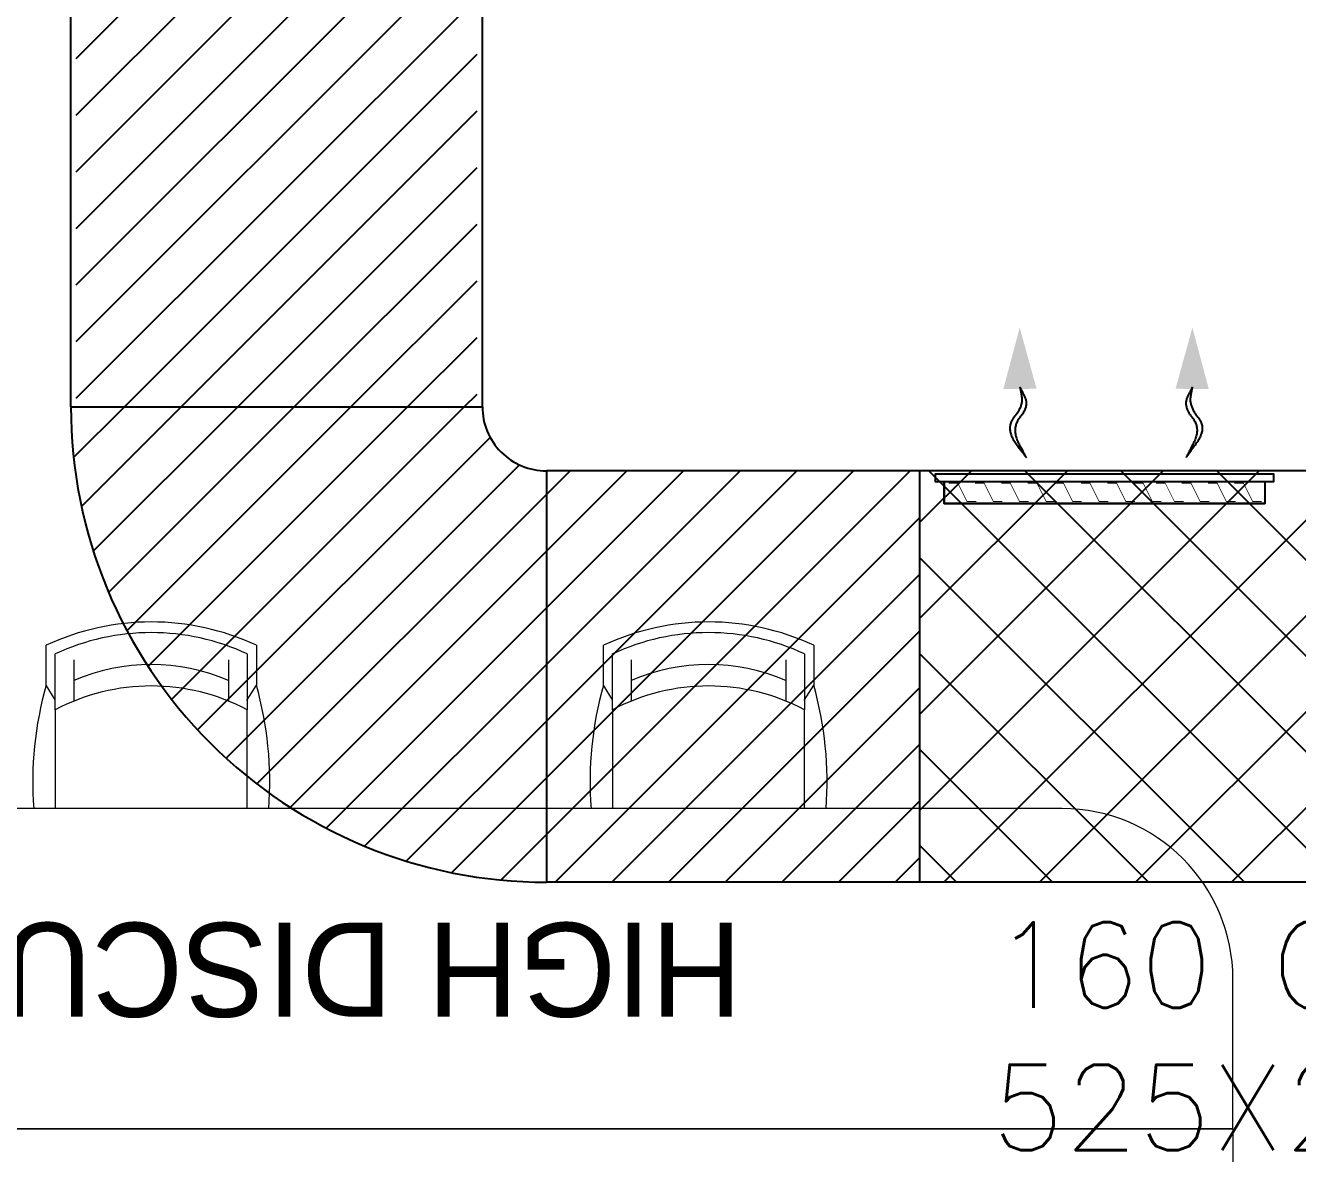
# Model space of a CAD drawing. Header units: millimetres. Extents: x -81374 to 485233, y -39075 to 157313.
# Drawn here: x 28821 to 31798, y 19865 to 22506 of the extents above; entities that cross this region are included whole.
import ezdxf
from ezdxf.enums import TextEntityAlignment as Align

# ---------------------------------------------------------------- set-up
doc = ezdxf.new("R2010")
doc.units = ezdxf.units.MM
doc.layers.add('G-IMPT', color=8, linetype='Continuous', lineweight=5)
doc.layers.add('M HVAC GRILLE', color=6, linetype='Continuous', lineweight=13)
for name, color, linetype in [('Hatch 01_UC', 7, 'Continuous'), ('M-HVAC ELLIPTICAL DUCT', 6, 'Continuous'), ('M-HVAC-GRIL', 6, 'Continuous'), ('M-HVAC-INSULATION', 8, 'Continuous'), ('M-HVAC-SUPP', 4, 'Continuous'), ('M-HVAC-TEXT', 7, 'Continuous')]:
    doc.layers.add(name, color=color, linetype=linetype)
doc.styles.add('Herbalife_Third Floor - Furniture Layout - 210201$0$CG', font='GOTHIC.TTF')
doc.styles.add('R', font='romans.shx')
doc.styles.get("Standard").update_dxf_attribs({"font": 'arial.ttf'})
pattern_1 = [(44.99999999999996, (496839.3968402171, -83091.06747571085), (-66.29126073623881, 66.29126073623885), [])]

# ---------------------------------------------------------------- blocks, each defined once
blk = doc.blocks.new('floor plan 1')
at = {"layer": 'G-IMPT', "color": 8, "ltscale": 500}
for p, q in [((26523.80500821357, -58998.38233666366), (26523.80500821357, -58774.57281285414)), ((26523.80500821357, -58998.38233666366), (31429.22167488009, -58998.38233666366)), ((26523.80500821357, -58998.38233666366), (26523.80500821357, -59348.38233666366)), ((30633.57682733416, -58998.38233666366), (26523.80500821357, -58998.38233666366)), ((26923.80500821357, -59748.38233666366), (31029.22167488009, -59748.38233666366)), ((27526.03263744277, -59748.38233666366), (27526.03263744166, -59979.48958326072)), ((27975.69805276093, -59979.48958326282), (27975.69805276203, -59748.38233666366)), ((28830.38271709853, -59748.38233666366), (28830.38271709743, -59979.48958326072)), ((29280.04813241669, -59979.48958326282), (29280.0481324178, -59748.38233666366)), ((27526.03263744096, -60110.22890185855), (27526.03263744155, -59979.48958326072)), ((27975.69805276104, -59979.48958326258), (27975.69805276052, -60110.22890186065)), ((28830.38271709673, -60110.22890185855), (28830.38271709731, -59979.48958326072)), ((29280.04813241681, -59979.48958326258), (29280.04813241628, -60110.22890186065)), ((27526.03263744143, -60003.15068427158), (27504.87191201469, -60037.3571931211)), ((27526.03263744143, -60001.43731122824), (27526.03263744155, -60003.15068427182)), ((27975.69805276093, -60001.43731123034), (27975.69805276093, -60003.15068427391)), ((27975.69805276093, -60003.15068427391), (27996.85877818755, -60037.35719312343)), ((28830.38271709719, -60003.15068427158), (28809.22199167045, -60037.3571931211)), ((28830.38271709719, -60001.43731122824), (28830.38271709731, -60003.15068427182)), ((29280.04813241669, -60001.43731123034), (29280.04813241669, -60003.15068427391)), ((29280.04813241669, -60003.15068427391), (29301.20885784332, -60037.35719312343)), ((27504.87191201428, -60130.50793043977), (27504.87191201445, -60037.3571931211)), ((27996.85877818761, -60037.35719312319), (27996.85877818703, -60130.50793044187)), ((28809.22199167004, -60130.50793043977), (28809.22199167022, -60037.3571931211)), ((29301.20885784338, -60037.35719312319), (29301.20885784279, -60130.50793044187))]:
    blk.add_line(p, q, dxfattribs=at)
at = {"layer": 'G-IMPT', "color": 8, "ltscale": 500, "extrusion": (0, 0, -1)}
for p, q in [((27569.81470950328, -60096.34715705259), (27569.81470950368, -59999.90113451389)), ((27931.91598069844, -60096.34715705399), (27931.91598069873, -59999.90113451552)), ((28874.16478915904, -60096.34715705259), (28874.16478915945, -59999.90113451389)), ((29236.2660603542, -60096.34715705399), (29236.26606035449, -59999.90113451552))]:
    blk.add_line(p, q, dxfattribs=at)
at = {"layer": 'G-IMPT', "color": 8, "ltscale": 500}
blk.add_arc((26923.80500821357, -59348.38233666366), 400, 180, 270, dxfattribs=at)
for centre, major_axis, ratio, start_param, end_param in [((28312.00873486862, -59809.99368555133), (0.01156657579015718, 838.5487572424591), 0.999999997673739, 1.497270070125602, 1.845386574610004), ((27189.72195533775, -59809.99368555133), (0.004825838849081782, 838.5487573087386), 0.9999999976732102, 4.437818281122615, 4.785934785606683), ((29616.35881452438, -59809.99368555133), (0.01156657579015718, 838.5487572424591), 0.999999997673739, 1.497270070125602, 1.845386574610004), ((28494.07203499351, -59809.99368555133), (0.004825838849081782, 838.5487573087386), 0.9999999976732102, 4.437818281122615, 4.785934785606683), ((27750.86534510345, -59554.39248440728), (0.006878932851573915, 480.8921813419182), 0.9999999976728775, 2.655109649769363, 3.62810426644471), ((29055.21542475921, -59554.39248440728), (0.006878932851573915, 480.8921813419182), 0.9999999976728775, 2.655109649769363, 3.62810426644471), ((27750.86534510304, -59629.33672046835), (0.004504711896660346, -455.9107693485367), 0.9999999976728621, -0.4083849853905936, 0.4083652240155147), ((29055.2154247588, -59629.33672046835), (0.004504711896660346, -455.9107693485367), 0.9999999976728621, -0.4083849853905936, 0.4083652240155147), ((27750.86534510304, -59604.35530844831), (0.001069113832731132, 580.8178294712826), 0.9999999976729197, 2.704256602541607, 3.57893238603736), ((27750.86534510292, -59629.33672046835), (0.005242128183105088, -530.8550054059801), 0.9999999976728309, -0.4373477666297594, 0.437328016865977), ((29055.2154247588, -59604.35530844831), (0.001069113832731132, 580.8178294712826), 0.9999999976729197, 2.704256602541607, 3.57893238603736), ((29055.21542475869, -59629.33672046835), (0.005242128183105088, -530.8550054059801), 0.9999999976728309, -0.4373477666297594, 0.437328016865977)]:
    blk.add_ellipse(centre, major_axis=major_axis, ratio=ratio, start_param=start_param, end_param=end_param, dxfattribs=at)
at = {"layer": 'G-IMPT', "color": 8, "ltscale": 500, "style": 'Herbalife_Third Floor - Furniture Layout - 210201$0$CG'}
blk.add_text('HIGH DISCUSSION', height=220, dxfattribs=at).set_placement((27673.08308199346, -59481.02733847893))
at = {"layer": 'G-IMPT', "color": 8, "ltscale": 500}
for rotation, p in [(359.9991541796221, (39680.6314942255, -4989.623528557902, -8.574139590704514e-06)), (359.9991541796221, (35886.72222724362, -10139.28584113023, -1.194180592266804e-05)), (270.000845819961, (28873.29223530782, -20643.48268037932, -8.594594834688046e-06)), (359.999154180039, (11975.30567581361, -26935.44021025665, -8.932962352100148e-06)), (359.999154180039, (15267.62532675703, -26935.44120405248, -8.933041737978461e-06)), (359.999154180039, (26686.26694896193, -26987.72764356093, -8.910885197008824e-06)), (270.000845819961, (15861.10806126436, -28615.02448734518, -8.58600816521325e-06)), (89.99915418003897, (23697.8122269801, -33300.57395540147, -8.545742647471406e-06)), (89.99915418003897, (23597.86740631542, -35337.7267159109, -8.58310151139712e-06)), (89.99915418003897, (23597.87657754382, -37388.33677853703, -8.582368900132897e-06)), (359.999154180039, (13750.44144569826, -37781.53854203733, -8.948785460210385e-06)), (89.99915418003897, (23697.82699940955, -40746.75640423098, -8.54456260399732e-06)), (89.99915418003897, (23597.79944719743, -44302.4861436179, -8.583019672991327e-06)), (89.99915418003897, (23597.80793994049, -46399.05674924936, -8.582341260137568e-06)), (89.99915418003897, (23697.77929036831, -48339.77723727059, -8.548373672648927e-06)), (89.99915418003897, (23697.76870072523, -54279.97799098661, -7.161292500136084e-06)), (359.999154180039, (27418.07352241709, -55702.4047183628, 1.963241866616604e-05)), (89.99915418003897, (9671.907285513764, -65856.51145517181, 0.0001129724719664556)), (359.999154180039, (4684.109425780982, -67403.38954779695, -9.941498733651704e-05)), (359.999154180039, (8737.208518545835, -67403.3895630469, 1.959500802634664e-05))]:
    blk.add_attdef('PARTITIONTYPE', text='', height=200, rotation=rotation, dxfattribs=at).set_placement(p, align=Align.MIDDLE_CENTER)
blk = doc.blocks.new('RAAAA')
at = {"linetype": 'Continuous', "ltscale": 1000}
for points in [[(363.3502270197496, -3.1432137e-09, 0), (363.4422060456127, -0.0159299550577998, 0), (363.7181430901401, -0.0637198820477352, 0), (364.1780382394791, -0.1433697463944554, 0), (364.8218913553283, -0.2548795742914081, 0), (365.6497025364079, -0.3982493301155045, 0), (366.6614717766643, -0.5734790414571762, 0), (367.8571990267374, -0.7805686946958303, 0), (369.2368843313307, -1.019518308341502, 0), (370.800527705811, -1.29032784642186, 0), (372.548129088711, -1.592997347353956, 0), (374.4796885345131, -1.927526794723235, 0), (376.5952059868723, -2.293916173512115, 0), (378.8946815072559, -2.692165509564802, 0), (381.3781150872819, -3.122274795197881, 0), (384.045506676659, -3.584244024823418, 0), (386.8968563312665, -4.078073198790661, 0), (389.932163991034, -4.603762332117184, 0), (393.1514297206886, -5.161311412579379, 0), (396.5546535076573, -5.750720418873242, 0), (400.1418353044426, -6.371989386272617, 0), (403.9129751627332, -7.025118298013692, 0), (407.8680730322376, -7.710107161430643, 0), (412.0071289613843, -8.426955960108897, 0), (416.3301429580895, -9.175664704525843, 0), (420.8371149189769, -9.95623342192266, 0), (420.8371149189769, -9.95623342192266, 0), (425.4524514768271, -10.64715723088011, 0), (430.1005588909608, -11.12693132087588, 0), (434.7814372973515, -11.39555565733462, 0), (439.4950866661964, -11.45303028915077, 0), (444.2415069267154, -11.29935517825652, 0), (449.0206981487571, -10.93453033897094, 0), (453.83266031323, -10.35855577513575, 0), (458.6773934331723, -9.571431490243413, 0), (463.5548974592238, -8.573157460894432, 0), (468.4651724724099, -7.363733723410405, 0), (473.408218444325, -5.943160244612953, 0), (478.3840353195556, -4.311437036027201, 0), (483.3926231446675, -2.468564090318976, 0), (488.4339819159356, -0.4145414385711776, 0), (493.5081116431391, 1.850630961125715, 0), (498.6150123188272, 4.326953077688813, 0), (503.7546839457935, 7.014424921246244, 0), (508.9271264774724, 9.913046506117096, 0), (514.1323399618268, 13.02281780994963, 0), (519.3703244356439, 16.34373884601518, 0), (524.6410798691213, 19.87580960802734, 0), (529.9446061570196, 23.61903010122478, 0), (535.2809034381062, 27.57340032421053, 0), (540.6499716709368, 31.73892027698457, 0), (546.0518108080141, 36.11558996024542, 0), (546.0518108080141, 36.11558996024542, 0), (551.5033782976678, 40.40606285934336, 0), (557.0216314746065, 44.3129924959503, 0), (562.6065703099594, 47.83637886552606, 0), (568.2581947850994, 50.97622194606811, 0), (573.9765050141142, 53.73252174176741, 0), (579.7615008889697, 56.10527828754857, 0), (585.6131824222392, 58.09449155442417, 0), (591.5315496395342, 59.70016154344192, 0), (597.5166025618091, 60.92228824901393, 0), (603.5683411317877, 61.76087169104722, 0), (609.6867653969674, 62.21591186709703, 0), (615.8718753615394, 62.28740876214579, 0), (622.1236710227095, 61.97536236641464, 0), (628.4421522845514, 61.27977271866985, 0), (634.8273192858322, 60.20063977909739, 0), (641.2791719487868, 58.73796358541586, 0), (647.7977103055454, 56.89174411003477, 0), (654.3829343058169, 54.66198134981095, 0), (661.0348440050147, 52.0486753428122, 0), (667.7534394040703, 49.05182603385765, 0), (674.5387204550208, 45.6714334700955, 0), (681.3906872477382, 41.90749761380721, 0), (688.3093396429903, 37.76001850445755, 0), (695.2946777339093, 33.22899609315209, 0), (702.3467015242204, 28.31443044031039, 0), (702.3467015242204, 28.31443044031039, 0), (709.2903608093036, 23.31021987483837, 0), (715.9506054315714, 18.51026280666701, 0), (722.3274353891611, 13.91455923928879, 0), (728.4208506457508, 9.523109151399693, 0), (734.2308512860907, 5.335912552778608, 0), (739.7574372706002, 1.35296946123708, 0), (745.0006085336207, -2.425720145227386, 0), (749.9603651948273, -6.000156254740431, 0), (754.6367071997374, -9.370338881271893, 0), (759.0296344873495, -12.53626801015343, 0), (763.139147110283, -15.4979436553549, 0), (766.9652450741268, -18.25536579836625, 0), (770.5079283909872, -20.80853444966487, 0), (773.7671970343217, -23.15744960331358, 0), (776.7430510194972, -25.30211128131487, 0), (779.4354902971535, -27.24251944175922, 0), (781.8445149608888, -28.97867412900087, 0), (783.9701249599457, -30.51057533326093, 0), (785.8123202584683, -31.83822301088367, 0), (787.371100931894, -32.96161723241676, 0), (788.6464669620618, -33.88075794337783, 0), (789.6384182679468, -34.59564515668899, 0), (790.3469549207947, -35.10627890238538, 0), (790.7720769094302, -35.41265913681128, 0), (790.9137842478231, -35.5147858823184, 0)], [(363.3502270197496, -3.1432137e-09, 0), (363.442206050735, -0.0450899703428149, 0), (363.7181430864148, -0.1803598914993927, 0), (364.1780382394791, -0.4058097624219954, 0), (364.8218913553283, -0.7214395778719336, 0), (365.6497025364079, -1.127249323530121, 0), (366.6614717766643, -1.623239042703061, 0), (367.8571990267374, -2.209408693481235, 0), (369.2368843313307, -2.885758303105831, 0), (370.800527705811, -3.652287854813038, 0), (372.548129088711, -4.508997344411909, 0), (374.4796885345131, -5.455886790063231, 0), (376.5952059915289, -6.492956176749429, 0), (378.8946815119126, -7.620205525425263, 0), (381.3781150872819, -8.837634793133475, 0), (384.045506676659, -10.14524403051473, 0), (386.8968563312665, -11.54303320229518, 0), (389.9321639947593, -13.03100234130397, 0), (393.1514297160321, -14.60915141925215, 0), (396.5546535076573, -16.27748042601161, 0), (400.1418353067711, -18.03598940314259, 0), (403.9129751627332, -19.88467830209993, 0), (407.8680730322376, -21.82354717107955, 0), (412.0071289679034, -23.85259597969707, 0), (416.3301429580895, -25.97182474087458, 0), (420.8371149189769, -28.18123343505431, 0), (420.8371149189769, -28.18123343505431, 0), (425.4524514768271, -30.30099723860621, 0), (430.1005588909608, -32.15129131812137, 0), (434.7814372973515, -33.73211567220278, 0), (439.4950866685247, -35.04347029665951, 0), (444.2415069281124, -36.085355194984, 0), (449.0206981487571, -36.85777036577929, 0), (453.83266031323, -37.36071579926647, 0), (458.6773934382945, -37.59419151744805, 0), (463.5548974592238, -37.55819750251248, 0), (468.4651724775322, -37.25273375166579, 0), (473.4082184433937, -36.677800264908, 0), (478.3840353195556, -35.83339706843253, 0), (483.3926231446675, -34.71952413674444, 0), (488.4339819159356, -33.33618147473317, 0), (493.5081116431391, -31.68336907890625, 0), (498.6150123127734, -29.76108695170842, 0), (503.7546839481218, -27.56933511409443, 0), (508.9271264774724, -25.10811354231555, 0), (514.1323399529792, -22.37742221960798, 0), (519.3703244407661, -19.37726119032595, 0), (524.6410798714496, -16.10763043316547, 0), (529.9446061570196, -12.56852993450593, 0), (535.2809034381062, -8.759959704824723, 0), (540.6499716755932, -4.681919758091679, 0), (546.0518108080141, -0.3344100876711309, 0), (546.0518108080141, -0.3344100876711309, 0), (551.5033782916144, 3.985222824267111, 0), (557.0216314718126, 7.979632466915063, 0), (562.6065703099594, 11.64881881827023, 0), (568.2581947897561, 14.9927818957949, 0), (573.9765050141142, 18.01152170961723, 0), (579.7615008917637, 20.70503825240303, 0), (585.613182418514, 23.07333150459454, 0), (591.5315496409312, 25.11640151124448, 0), (597.5166025618091, 26.83424822066445, 0), (603.5683411317877, 28.22687166114338, 0), (609.6867653969674, 29.29427183407824, 0), (615.8718753615394, 30.03644871327561, 0), (622.1236710227095, 30.45340233575553, 0), (628.4421522845514, 30.54513267986477, 0), (634.8273192909545, 30.31163976306562, 0), (641.2791719427332, 29.75292355462443, 0), (647.7977103046142, 28.86898407479748, 0), (654.3829343058169, 27.65982132952195, 0), (661.0348440026864, 26.12543531041592, 0), (667.7534394068643, 24.26582600281108, 0), (674.5387204550208, 22.0809934346471, 0), (681.3906872416846, 19.57093758392147, 0), (688.3093396429903, 16.73565848520957, 0), (695.2946777339093, 13.57515608193353, 0), (702.3467015242204, 10.08943041635211, 0), (702.3467015242204, 10.08943041635211, 0), (709.2903608093036, 6.514059860142879, 0), (715.9506054315714, 3.084622785681858, 0), (722.3274353891611, -0.1988807808374986, 0), (728.4208506457508, -3.336450860719196, 0), (734.2308512860907, -6.328087466186843, 0), (739.7574372631498, -9.173790556378663, 0), (745.0006085396744, -11.87356015015393, 0), (749.9603651929647, -14.42739626707043, 0), (754.6367071950807, -16.83529888687189, 0), (759.0296344873495, -19.0972680154955, 0), (763.139147110283, -21.21330366202164, 0), (766.9652450741268, -23.18340579536743, 0), (770.5079283867963, -25.00757444975898, 0), (773.7671970343217, -26.68580960598774, 0), (776.7430510194972, -28.21811127837282, 0), (779.4354903008788, -29.60447944700718, 0), (781.8445149608888, -30.84491413389333, 0), (783.970124962274, -31.93941531877499, 0), (785.8123202584683, -32.88798302819488, 0), (787.371100938879, -33.69061722687912, 0), (788.6464669657872, -34.34731794591062, 0), (789.6384182707407, -34.85808517027181, 0), (790.3469549235887, -35.22291890904308, 0), (790.7720769150183, -35.44181913323701, 0), (790.9137842478231, -35.5147858823184, 0)]]:
    blk.add_polyline3d(points, dxfattribs=at)
blk.add_solid([(373.4006197778508, 101.2500000956934), (0, 0), (373.4006197778508, -101.2500000848667)], dxfattribs=at)
blk = doc.blocks.new('zw$77DE')
at = {"layer": 'M-HVAC-GRIL', "linetype": 'ByBlock'}
blk.add_lwpolyline([(-9.022187441587448e-10, 750), (-9.022187441587448e-10, 771.4285714281141), (-17.14285714391735, 771.4285714281141), (-17.14285714284051, -21.42857142857974), (0, -21.42857142857974), (0, 0), (-9.022187441587448e-10, 750), (51.42857142767753, 750), (51.42857142857974, 0), (0, 0), (51.42857142857974, 0), (51.42857142767753, 750), (51.42857142767753, 750)], dxfattribs=at)
at = {"layer": 'M-HVAC-GRIL', "lineweight": 0, "const_width": 1.714285714285749}
for points in [[(3.857152358570602, 678.6340568363667), (3.857152358570602, 700.0626282649464), (46.71429521570099, 721.4911996934679), (46.71429521570099, 742.9197711220477)], [(3.857152358570602, 617.2054854077869), (3.857152358570602, 638.6340568363667), (46.71429521573009, 660.0626282648882), (46.71429521573009, 681.4911996934679)], [(3.857152358570602, 555.7769139792072), (3.857152358570602, 577.2054854077869), (46.71429521573009, 598.6340568363084), (46.71429521573009, 620.0626282648882)], [(3.857152358570602, 495.6386789182434), (3.857152358570602, 517.0672503468231), (46.71429521573009, 538.4958217754029), (46.71429521573009, 559.9243932039826)], [(3.857152358570602, 443.9648781024734), (3.857152358570602, 465.3934495310532), (46.71429521573009, 486.8220209596329), (46.71429521573009, 508.2505923882127)], [(3.857152358599706, 381.817986134789), (3.857152358599706, 403.2465575633105), (46.71429521573009, 424.6751289918902), (46.71429521573009, 446.10370042047)], [(3.857152358599706, 319.6710941670462), (3.857152358599706, 341.099665595626), (46.71429521575919, 362.5282370242057), (46.71429521575919, 383.9568084527273)], [(3.857152358599706, 257.5242021993035), (3.857152358599706, 278.9527736278833), (46.71429521575919, 300.381345056463), (46.71429521575919, 321.8099164850428)], [(3.857152358599706, 195.3773102315608), (3.857152358599706, 216.8058816601406), (46.71429521575919, 238.2344530887203), (46.71429521575919, 259.6630245173001)], [(3.857152358599706, 133.2304182638763), (3.857152358599706, 154.6589896924561), (46.71429521575919, 176.0875611209776), (46.71429521575919, 197.5161325495574)], [(3.857152358628809, 71.8018468352966), (3.857152358628809, 93.23041826387635), (46.7142952157883, 114.6589896923979), (46.71429521575919, 136.0875611209776)], [(3.857152358628809, 10.37327540671686), (3.857152358628809, 31.8018468352966), (46.7142952157883, 53.23041826381814), (46.7142952157883, 74.65898969239788)]]:
    blk.add_lwpolyline(points, dxfattribs=at)
at = {"layer": 'M-HVAC-SUPP'}
for p, xscale, yscale, zscale, rotation in [((-360.2760651506251, 580.5498797847831), 0.3839999997941416, 0.3839999997941416, 0.3839999997941416, 359.7971218112731), ((-360.276065150596, 176.4985024860071), -0.3839999997941415, 0.3839999997941436, 0.3839999997941436, 180.2028781887378)]:
    blk.add_blockref('RAAAA', p, dxfattribs=dict(at, xscale=xscale, yscale=yscale, zscale=zscale, rotation=rotation))
blk = doc.blocks.new('jyfhg')
at = {"layer": 'M HVAC GRILLE', "color": 7}
blk.add_blockref('zw$77DE', (-99.99999999909778, -700.0016358686833), dxfattribs=at)

msp = doc.modelspace()

# ---------------------------------------------------------------- hatches: boundary and pattern name
at = {"layer": 'Hatch 01_UC', "linetype": 'Continuous'}
h = msp.add_hatch(dxfattribs=at)
h.set_pattern_fill('ANSI37', color=42, scale=50, angle=360)
h.set_pattern_definition([(44.99999999999996, (-219788.4155108723, -94207.16636648768), (-112.2532015133644, 112.2532015133644), []), (135, (-219788.4155108723, -94207.16636648768), (-112.2532015133644, -112.2532015133644), [])])
h.paths.add_polyline_path([(30914.62175715171, 21463.52657665418), (32652.79518951677, 21463.52657665418), (32652.79518951712, 20500.52657665417), (30914.62175715171, 20500.52657665417)])
at = {"layer": 'M-HVAC-INSULATION'}
h = msp.add_hatch(dxfattribs=at)
h.set_pattern_fill('ANSI31', color=26, scale=750, angle=360, style=0)
h.set_pattern_definition(pattern_1)
h.paths.add_polyline_path([(28939.99767474752, 21613.52693497169), (29877.99767474787, 21613.52705005147), (29877.99767474752, 32923.80614248003), (28939.99767474781, 32923.80686211191)])
h = msp.add_hatch(dxfattribs=at)
h.set_pattern_fill('ANSI31', color=26, scale=750, angle=360, style=0)
h.set_pattern_definition(pattern_1)
h.paths.add_polyline_path([(29890.4976747477, 21613.52699251156), (28927.4976747477, 21613.52699251156), (28927.49767474776, 21613.52743055448, 0.4142134341930743), (30040.49633376036, 20500.526576655), (30040.49767474735, 21463.52657665419, -0.4142137870802538), (29890.49767474746, 21613.5266917339)])
h = msp.add_hatch(dxfattribs=at)
h.set_pattern_fill('ANSI31', color=26, scale=750, angle=360, style=0)
h.set_pattern_definition(pattern_1)
h.paths.add_polyline_path([(30040.49633376036, 20500.52657665501, 3.01210014930229e-07), (30040.49767474735, 20500.52657665417), (30914.62175715171, 20500.52657665417), (30914.62175715171, 21463.52657665418), (30040.49767474735, 21463.52657665418)])

# ---------------------------------------------------------------- linework, layer by layer
at = {"layer": 'M-HVAC ELLIPTICAL DUCT', "linetype": 'Continuous'}
for p, q in [((28927.49767474799, 21613.52773132339, 1.926201688308944e-05), (28927.50635197355, 32923.80687169528, -6.341760205999685e-06)), ((29890.49767474746, 21613.5266917339, 1.926201756397838e-05), (29890.50635197326, 32923.80613288339, -6.34176020599959e-06)), ((28927.4976747477, 21613.52699251156, 1.926201688308944e-05), (29890.4976747477, 21613.52699251156, 1.926201688308944e-05)), ((30040.49767474735, 21463.52657665418, 1.960158208419704e-05), (30040.49633376036, 20500.52657665417, 1.960158208419704e-05)), ((32652.79518951712, 21463.52657665418, 1.960158208419701e-05), (30040.49767474741, 21463.52657665418, 1.960158208419701e-05)), ((30914.62175715171, 20500.52657665417, 1.960158208419701e-05), (30914.62175715171, 21463.52657665418, 1.960158208419701e-05)), ((32652.79518951712, 20500.52657665417, 1.960158208419701e-05), (30040.49633376036, 20500.52657665417, 1.960158208419701e-05))]:
    msp.add_line(p, q, dxfattribs=at)
for radius in [1112.999999999927, 149.9999999999272]:
    msp.add_arc((30040.49767474735, 21613.52657665412, -0.0001116010406895261), radius, 179.9999560423299, 270, dxfattribs=at)

# ---------------------------------------------------------------- block references
at = {"linetype": 'Continuous', "rotation": 180}
msp.add_blockref('floor plan 1', (58170.80483219543, -39075.37428536439), dxfattribs=at)
at = {"layer": 'M HVAC GRILLE', "color": 0, "rotation": 270}
msp.add_blockref('jyfhg', (31671.64474647251, 21338.52657665461, 1.960158208419701e-05), dxfattribs=at)

# ---------------------------------------------------------------- texts
at = {"layer": 'M-HVAC-TEXT', "color": 7, "insert": (31681.78654383918, 20406.86970138882), "char_height": 200, "width": 2790.775192934319, "attachment_point": 2, "style": 'R'}
msp.add_mtext('160 CFM\\P525X200', dxfattribs=at)

doc.saveas('drawing.dxf')
